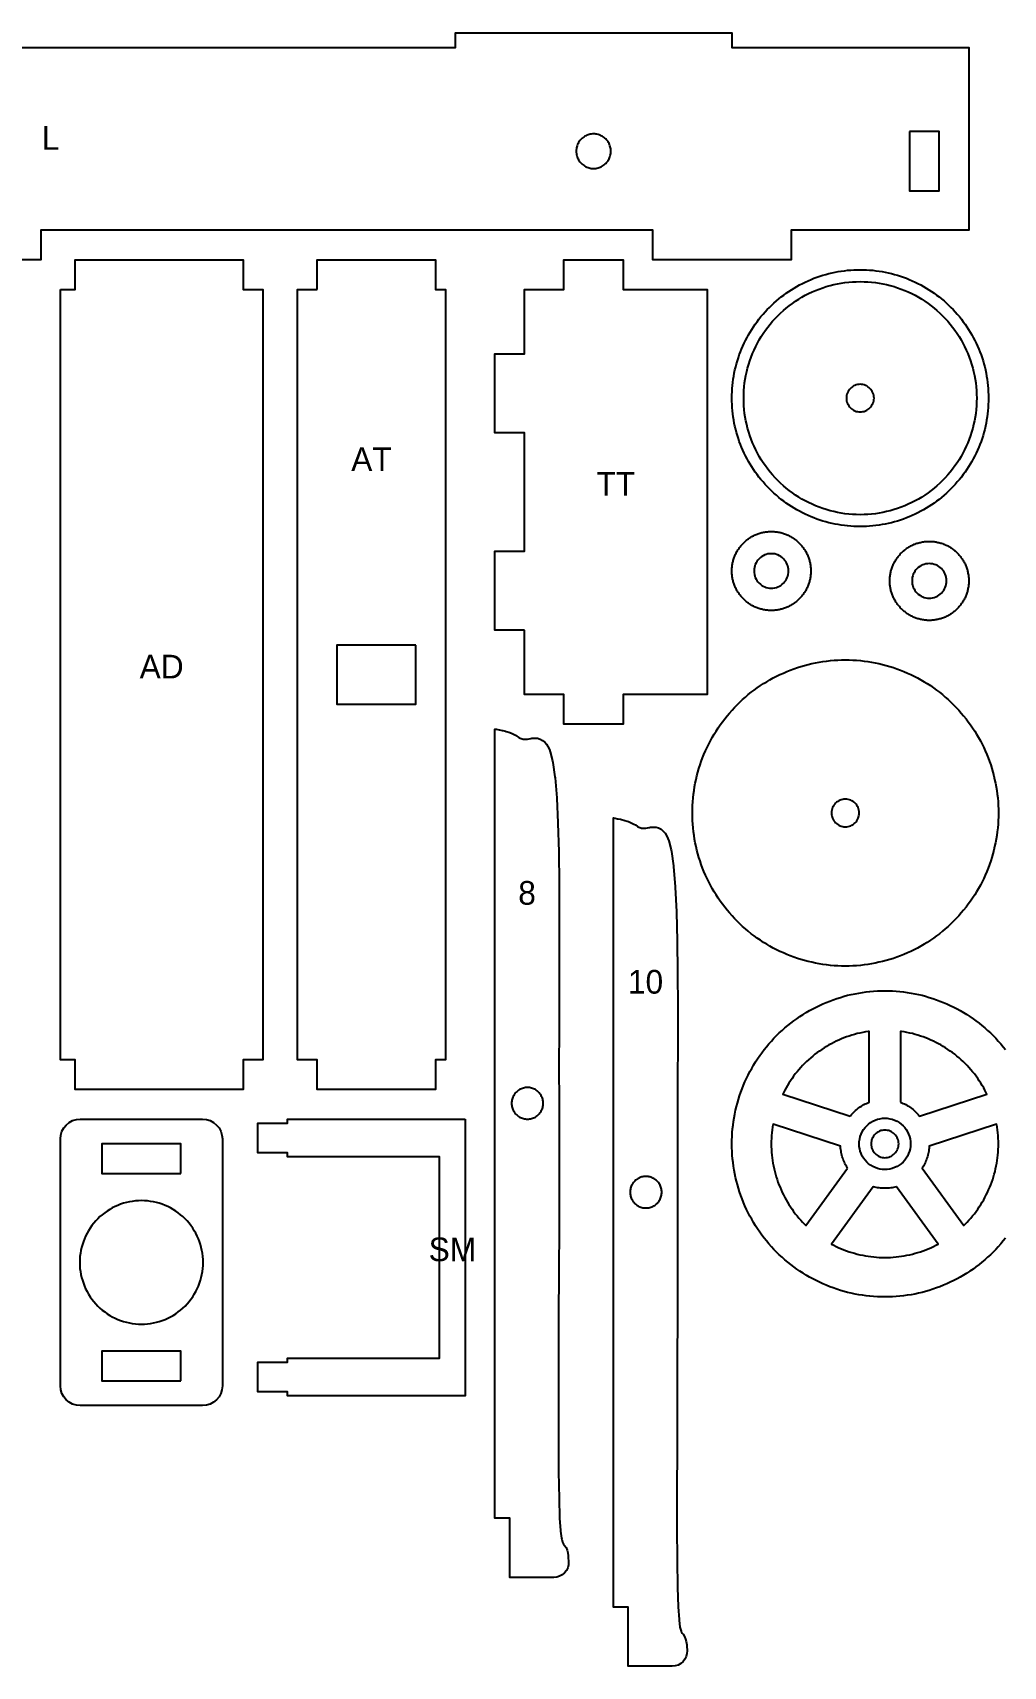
# Model space of a CAD drawing. Header units: metres. Extents: x 5 to 594, y 14 to 194.
# Drawn here: x 423.2 to 521.5, y 28.6 to 194 of the extents above; entities that cross this region are included whole.
import ezdxf
from ezdxf.enums import TextEntityAlignment as Align

# ---------------------------------------------------------------- set-up
doc = ezdxf.new("R2010")
doc.units = ezdxf.units.M
for name, color, linetype in [('CORTAR', 1, 'Continuous'), ('GRABAR', 5, 'Continuous'), ('GRABAR_RELLENO', 4, 'Continuous')]:
    doc.layers.add(name, color=color, linetype=linetype)

msp = doc.modelspace()

# ---------------------------------------------------------------- linework, layer by layer
at = {"layer": 'CORTAR'}
for points in [[(386, 192.5), (466, 192.5), (466, 194), (466, 194), (494, 194), (494, 192.5), (518, 192.5), (518, 174), (500, 174), (500, 171), (486, 171), (486, 174), (466, 174), (424, 174), (424, 171), (410, 171)], [(521.72, 71.96), (521.48, 71.67), (521.24, 71.38), (520.98, 71.09), (520.73, 70.81), (520.46, 70.54), (520.19, 70.27), (519.91, 70.02), (519.62, 69.76), (519.33, 69.52), (519.04, 69.28), (518.73, 69.05), (518.43, 68.83), (518.11, 68.61), (517.79, 68.4), (517.47, 68.21), (517.14, 68.01), (516.81, 67.83), (516.47, 67.66), (516.13, 67.49), (515.78, 67.33), (515.43, 67.18), (515.08, 67.04), (514.72, 66.91), (514.36, 66.78), (514, 66.67), (513.63, 66.56), (513.27, 66.46), (512.9, 66.38), (512.52, 66.3), (512.15, 66.23), (511.77, 66.17), (511.4, 66.12), (511.02, 66.07), (510.64, 66.04), (510.26, 66.02), (509.88, 66), (509.5, 66), (509.12, 66), (508.74, 66.02), (508.36, 66.04), (507.98, 66.07), (507.6, 66.12), (507.23, 66.17), (506.85, 66.23), (506.48, 66.3), (506.1, 66.38), (505.73, 66.46), (505.37, 66.56), (505, 66.67), (504.64, 66.78), (504.28, 66.91), (503.92, 67.04), (503.57, 67.18), (503.22, 67.33), (502.87, 67.49), (502.53, 67.66), (502.19, 67.83), (501.86, 68.01), (501.53, 68.21), (501.21, 68.4), (500.89, 68.61), (500.57, 68.83), (500.27, 69.05), (499.96, 69.28), (499.67, 69.52), (499.38, 69.76), (499.09, 70.02), (498.81, 70.27), (498.54, 70.54), (498.27, 70.81), (498.02, 71.09), (497.76, 71.38), (497.52, 71.67), (497.28, 71.96), (497.05, 72.27), (496.83, 72.57), (496.61, 72.89), (496.4, 73.21), (496.21, 73.53), (496.01, 73.86), (495.83, 74.19), (495.66, 74.53), (495.49, 74.87), (495.33, 75.22), (495.18, 75.57), (495.04, 75.92), (494.91, 76.28), (494.78, 76.64), (494.67, 77), (494.56, 77.37), (494.46, 77.73), (494.38, 78.1), (494.3, 78.48), (494.23, 78.85), (494.17, 79.23), (494.12, 79.6), (494.07, 79.98), (494.04, 80.36), (494.02, 80.74), (494, 81.12), (494, 81.5), (494, 81.88), (494.02, 82.26), (494.04, 82.64), (494.07, 83.02), (494.12, 83.4), (494.17, 83.77), (494.23, 84.15), (494.3, 84.52), (494.38, 84.9), (494.46, 85.27), (494.56, 85.63), (494.67, 86), (494.78, 86.36), (494.91, 86.72), (495.04, 87.08), (495.18, 87.43), (495.33, 87.78), (495.49, 88.13), (495.66, 88.47), (495.83, 88.81), (496.01, 89.14), (496.21, 89.47), (496.4, 89.79), (496.61, 90.11), (496.83, 90.43), (497.05, 90.73), (497.28, 91.04), (497.52, 91.33), (497.76, 91.62), (498.02, 91.91), (498.27, 92.19), (498.54, 92.46), (498.81, 92.73), (499.09, 92.98), (499.38, 93.24), (499.67, 93.48), (499.96, 93.72), (500.27, 93.95), (500.57, 94.17), (500.89, 94.39), (501.21, 94.6), (501.53, 94.79), (501.86, 94.99), (502.19, 95.17), (502.53, 95.34), (502.87, 95.51), (503.22, 95.67), (503.57, 95.82), (503.92, 95.96), (504.28, 96.09), (504.64, 96.22), (505, 96.33), (505.37, 96.44), (505.73, 96.54), (506.1, 96.62), (506.48, 96.7), (506.85, 96.77), (507.23, 96.83), (507.6, 96.88), (507.98, 96.93), (508.36, 96.96), (508.74, 96.98), (509.12, 97), (509.5, 97), (509.88, 97), (510.26, 96.98), (510.64, 96.96), (511.02, 96.93), (511.4, 96.88), (511.77, 96.83), (512.15, 96.77), (512.52, 96.7), (512.9, 96.62), (513.27, 96.54), (513.63, 96.44), (514, 96.33), (514.36, 96.22), (514.72, 96.09), (515.08, 95.96), (515.43, 95.82), (515.78, 95.67), (516.13, 95.51), (516.47, 95.34), (516.81, 95.17), (517.14, 94.99), (517.47, 94.79), (517.79, 94.6), (518.11, 94.39), (518.43, 94.17), (518.73, 93.95), (519.04, 93.72), (519.33, 93.48), (519.62, 93.24), (519.91, 92.98), (520.19, 92.73), (520.46, 92.46), (520.73, 92.19), (520.98, 91.91), (521.24, 91.62), (521.48, 91.33), (521.72, 91.04)]]:
    msp.add_lwpolyline(points, dxfattribs=at)
for points in [[(481.75, 182.11), (481.74, 182.23), (481.72, 182.34), (481.69, 182.45), (481.66, 182.56), (481.62, 182.67), (481.57, 182.77), (481.52, 182.88), (481.46, 182.97), (481.39, 183.07), (481.32, 183.15), (481.24, 183.24), (481.15, 183.32), (481.07, 183.39), (480.97, 183.46), (480.88, 183.52), (480.77, 183.57), (480.67, 183.62), (480.56, 183.66), (480.45, 183.69), (480.34, 183.72), (480.23, 183.74), (480.11, 183.75), (480, 183.75), (479.89, 183.75), (479.77, 183.74), (479.66, 183.72), (479.55, 183.69), (479.44, 183.66), (479.33, 183.62), (479.23, 183.57), (479.12, 183.52), (479.03, 183.46), (478.93, 183.39), (478.85, 183.32), (478.76, 183.24), (478.68, 183.15), (478.61, 183.07), (478.54, 182.97), (478.48, 182.88), (478.43, 182.77), (478.38, 182.67), (478.34, 182.56), (478.31, 182.45), (478.28, 182.34), (478.26, 182.23), (478.25, 182.11), (478.25, 182), (478.25, 181.89), (478.26, 181.77), (478.28, 181.66), (478.31, 181.55), (478.34, 181.44), (478.38, 181.33), (478.43, 181.23), (478.48, 181.12), (478.54, 181.03), (478.61, 180.93), (478.68, 180.85), (478.76, 180.76), (478.85, 180.68), (478.93, 180.61), (479.03, 180.54), (479.12, 180.48), (479.23, 180.43), (479.33, 180.38), (479.44, 180.34), (479.55, 180.31), (479.66, 180.28), (479.77, 180.26), (479.89, 180.25), (480, 180.25), (480.11, 180.25), (480.23, 180.26), (480.34, 180.28), (480.45, 180.31), (480.56, 180.34), (480.67, 180.38), (480.77, 180.43), (480.88, 180.48), (480.97, 180.54), (481.07, 180.61), (481.15, 180.68), (481.24, 180.76), (481.32, 180.85), (481.39, 180.93), (481.46, 181.03), (481.52, 181.12), (481.57, 181.23), (481.62, 181.33), (481.66, 181.44), (481.69, 181.55), (481.72, 181.66), (481.74, 181.77), (481.75, 181.89), (481.75, 182), (481.75, 182.11)], [(512, 184), (512, 178), (515, 178), (515, 184), (512, 184)], [(426, 168), (427.5, 168), (427.5, 171), (444.5, 171), (444.5, 168), (446.5, 168), (446.5, 90), (444.5, 90), (444.5, 87), (427.5, 87), (427.5, 90), (426, 90), (426, 168)], [(452, 168), (452, 171), (464, 171), (464, 168), (465, 168), (465, 90), (464, 90), (464, 87), (452, 87), (452, 90), (450, 90), (450, 168), (452, 168)], [(473, 133.5), (470, 133.5), (470, 141.5), (473, 141.5), (473, 153.5), (470, 153.5), (470, 161.5), (473, 161.5), (473, 168), (477, 168), (477, 171), (483, 171), (483, 168), (491.5, 168), (491.5, 127), (483, 127), (483, 124), (477, 124), (477, 127), (473, 127), (473, 133.5)], [(520, 156.68), (519.98, 156.36), (519.96, 156.04), (519.94, 155.73), (519.9, 155.41), (519.86, 155.09), (519.81, 154.78), (519.75, 154.46), (519.68, 154.15), (519.61, 153.84), (519.53, 153.53), (519.44, 153.23), (519.34, 152.92), (519.24, 152.62), (519.13, 152.32), (519.01, 152.03), (518.88, 151.73), (518.75, 151.44), (518.61, 151.16), (518.46, 150.87), (518.31, 150.59), (518.15, 150.32), (517.98, 150.05), (517.81, 149.78), (517.63, 149.51), (517.44, 149.26), (517.25, 149), (517.05, 148.75), (516.84, 148.51), (516.63, 148.27), (516.42, 148.04), (516.19, 147.81), (515.96, 147.58), (515.73, 147.37), (515.49, 147.16), (515.25, 146.95), (515, 146.75), (514.74, 146.56), (514.49, 146.37), (514.22, 146.19), (513.95, 146.02), (513.68, 145.85), (513.41, 145.69), (513.13, 145.54), (512.84, 145.39), (512.56, 145.25), (512.27, 145.12), (511.97, 144.99), (511.68, 144.87), (511.38, 144.76), (511.08, 144.66), (510.77, 144.56), (510.47, 144.47), (510.16, 144.39), (509.85, 144.32), (509.54, 144.25), (509.22, 144.19), (508.91, 144.14), (508.59, 144.1), (508.27, 144.06), (507.96, 144.04), (507.64, 144.02), (507.32, 144), (507, 144), (506.68, 144), (506.36, 144.02), (506.04, 144.04), (505.73, 144.06), (505.41, 144.1), (505.09, 144.14), (504.78, 144.19), (504.46, 144.25), (504.15, 144.32), (503.84, 144.39), (503.53, 144.47), (503.23, 144.56), (502.92, 144.66), (502.62, 144.76), (502.32, 144.87), (502.03, 144.99), (501.73, 145.12), (501.44, 145.25), (501.16, 145.39), (500.87, 145.54), (500.59, 145.69), (500.32, 145.85), (500.05, 146.02), (499.78, 146.19), (499.51, 146.37), (499.26, 146.56), (499, 146.75), (498.75, 146.95), (498.51, 147.16), (498.27, 147.37), (498.04, 147.58), (497.81, 147.81), (497.58, 148.04), (497.37, 148.27), (497.16, 148.51), (496.95, 148.75), (496.75, 149), (496.56, 149.26), (496.37, 149.51), (496.19, 149.78), (496.02, 150.05), (495.85, 150.32), (495.69, 150.59), (495.54, 150.87), (495.39, 151.16), (495.25, 151.44), (495.12, 151.73), (494.99, 152.03), (494.87, 152.32), (494.76, 152.62), (494.66, 152.92), (494.56, 153.23), (494.47, 153.53), (494.39, 153.84), (494.32, 154.15), (494.25, 154.46), (494.19, 154.78), (494.14, 155.09), (494.1, 155.41), (494.06, 155.73), (494.04, 156.04), (494.02, 156.36), (494, 156.68), (494, 157), (494, 157.32), (494.02, 157.64), (494.04, 157.96), (494.06, 158.27), (494.1, 158.59), (494.14, 158.91), (494.19, 159.22), (494.25, 159.54), (494.32, 159.85), (494.39, 160.16), (494.47, 160.47), (494.56, 160.77), (494.66, 161.08), (494.76, 161.38), (494.87, 161.68), (494.99, 161.97), (495.12, 162.27), (495.25, 162.56), (495.39, 162.84), (495.54, 163.13), (495.69, 163.41), (495.85, 163.68), (496.02, 163.95), (496.19, 164.22), (496.37, 164.49), (496.56, 164.74), (496.75, 165), (496.95, 165.25), (497.16, 165.49), (497.37, 165.73), (497.58, 165.96), (497.81, 166.19), (498.04, 166.42), (498.27, 166.63), (498.51, 166.84), (498.75, 167.05), (499, 167.25), (499.26, 167.44), (499.51, 167.63), (499.78, 167.81), (500.05, 167.98), (500.32, 168.15), (500.59, 168.31), (500.87, 168.46), (501.16, 168.61), (501.44, 168.75), (501.73, 168.88), (502.03, 169.01), (502.32, 169.13), (502.62, 169.24), (502.92, 169.34), (503.23, 169.44), (503.53, 169.53), (503.84, 169.61), (504.15, 169.68), (504.46, 169.75), (504.78, 169.81), (505.09, 169.86), (505.41, 169.9), (505.73, 169.94), (506.04, 169.96), (506.36, 169.98), (506.68, 170), (507, 170), (507.32, 170), (507.64, 169.98), (507.96, 169.96), (508.27, 169.94), (508.59, 169.9), (508.91, 169.86), (509.22, 169.81), (509.54, 169.75), (509.85, 169.68), (510.16, 169.61), (510.47, 169.53), (510.77, 169.44), (511.08, 169.34), (511.38, 169.24), (511.68, 169.13), (511.97, 169.01), (512.27, 168.88), (512.56, 168.75), (512.84, 168.61), (513.13, 168.46), (513.41, 168.31), (513.68, 168.15), (513.95, 167.98), (514.22, 167.81), (514.49, 167.63), (514.74, 167.44), (515, 167.25), (515.25, 167.05), (515.49, 166.84), (515.73, 166.63), (515.96, 166.42), (516.19, 166.19), (516.42, 165.96), (516.63, 165.73), (516.84, 165.49), (517.05, 165.25), (517.25, 165), (517.44, 164.74), (517.63, 164.49), (517.81, 164.22), (517.98, 163.95), (518.15, 163.68), (518.31, 163.41), (518.46, 163.13), (518.61, 162.84), (518.75, 162.56), (518.88, 162.27), (519.01, 161.97), (519.13, 161.68), (519.24, 161.38), (519.34, 161.08), (519.44, 160.77), (519.53, 160.47), (519.61, 160.16), (519.68, 159.85), (519.75, 159.54), (519.81, 159.22), (519.86, 158.91), (519.9, 158.59), (519.94, 158.27), (519.96, 157.96), (519.98, 157.64), (520, 157.32), (520, 157), (520, 156.68)], [(508.39, 157.14), (508.37, 157.27), (508.34, 157.41), (508.29, 157.54), (508.23, 157.66), (508.16, 157.78), (508.08, 157.89), (507.99, 157.99), (507.89, 158.08), (507.78, 158.16), (507.66, 158.23), (507.54, 158.29), (507.41, 158.34), (507.27, 158.37), (507.14, 158.39), (507, 158.4), (506.86, 158.39), (506.73, 158.37), (506.59, 158.34), (506.46, 158.29), (506.34, 158.23), (506.22, 158.16), (506.11, 158.08), (506.01, 157.99), (505.92, 157.89), (505.84, 157.78), (505.77, 157.66), (505.71, 157.54), (505.66, 157.41), (505.63, 157.27), (505.61, 157.14), (505.6, 157), (505.61, 156.86), (505.63, 156.73), (505.66, 156.59), (505.71, 156.46), (505.77, 156.34), (505.84, 156.22), (505.92, 156.11), (506.01, 156.01), (506.11, 155.92), (506.22, 155.84), (506.34, 155.77), (506.46, 155.71), (506.59, 155.66), (506.73, 155.63), (506.86, 155.61), (507, 155.6), (507.14, 155.61), (507.27, 155.63), (507.41, 155.66), (507.54, 155.71), (507.66, 155.77), (507.78, 155.84), (507.89, 155.92), (507.99, 156.01), (508.08, 156.11), (508.16, 156.22), (508.23, 156.34), (508.29, 156.46), (508.34, 156.59), (508.37, 156.73), (508.39, 156.86), (508.4, 157), (508.39, 157.14)], [(502, 139.4), (502, 139.3), (501.99, 139.21), (501.98, 139.11), (501.97, 139.01), (501.96, 138.91), (501.94, 138.82), (501.92, 138.72), (501.9, 138.62), (501.88, 138.53), (501.86, 138.43), (501.83, 138.34), (501.8, 138.25), (501.77, 138.15), (501.73, 138.06), (501.7, 137.97), (501.66, 137.88), (501.62, 137.79), (501.57, 137.7), (501.53, 137.61), (501.48, 137.53), (501.43, 137.44), (501.38, 137.36), (501.33, 137.28), (501.27, 137.2), (501.21, 137.12), (501.15, 137.04), (501.09, 136.96), (501.03, 136.89), (500.96, 136.81), (500.9, 136.74), (500.83, 136.67), (500.76, 136.6), (500.69, 136.54), (500.61, 136.47), (500.54, 136.41), (500.46, 136.35), (500.38, 136.29), (500.3, 136.23), (500.22, 136.17), (500.14, 136.12), (500.06, 136.07), (499.97, 136.02), (499.89, 135.97), (499.8, 135.93), (499.71, 135.88), (499.62, 135.84), (499.53, 135.8), (499.44, 135.77), (499.35, 135.73), (499.25, 135.7), (499.16, 135.67), (499.07, 135.64), (498.97, 135.62), (498.88, 135.6), (498.78, 135.58), (498.68, 135.56), (498.59, 135.54), (498.49, 135.53), (498.39, 135.52), (498.29, 135.51), (498.2, 135.5), (498.1, 135.5), (498, 135.5), (497.9, 135.5), (497.8, 135.5), (497.71, 135.51), (497.61, 135.52), (497.51, 135.53), (497.41, 135.54), (497.32, 135.56), (497.22, 135.58), (497.12, 135.6), (497.03, 135.62), (496.93, 135.64), (496.84, 135.67), (496.75, 135.7), (496.65, 135.73), (496.56, 135.77), (496.47, 135.8), (496.38, 135.84), (496.29, 135.88), (496.2, 135.93), (496.11, 135.97), (496.03, 136.02), (495.94, 136.07), (495.86, 136.12), (495.78, 136.17), (495.7, 136.23), (495.62, 136.29), (495.54, 136.35), (495.46, 136.41), (495.39, 136.47), (495.31, 136.54), (495.24, 136.6), (495.17, 136.67), (495.1, 136.74), (495.04, 136.81), (494.97, 136.89), (494.91, 136.96), (494.85, 137.04), (494.79, 137.12), (494.73, 137.2), (494.67, 137.28), (494.62, 137.36), (494.57, 137.44), (494.52, 137.53), (494.47, 137.61), (494.43, 137.7), (494.38, 137.79), (494.34, 137.88), (494.3, 137.97), (494.27, 138.06), (494.23, 138.15), (494.2, 138.25), (494.17, 138.34), (494.14, 138.43), (494.12, 138.53), (494.1, 138.62), (494.08, 138.72), (494.06, 138.82), (494.04, 138.91), (494.03, 139.01), (494.02, 139.11), (494.01, 139.21), (494, 139.3), (494, 139.4), (494, 139.5), (494, 139.6), (494, 139.7), (494.01, 139.79), (494.02, 139.89), (494.03, 139.99), (494.04, 140.09), (494.06, 140.18), (494.08, 140.28), (494.1, 140.38), (494.12, 140.47), (494.14, 140.57), (494.17, 140.66), (494.2, 140.75), (494.23, 140.85), (494.27, 140.94), (494.3, 141.03), (494.34, 141.12), (494.38, 141.21), (494.43, 141.3), (494.47, 141.39), (494.52, 141.47), (494.57, 141.56), (494.62, 141.64), (494.67, 141.72), (494.73, 141.8), (494.79, 141.88), (494.85, 141.96), (494.91, 142.04), (494.97, 142.11), (495.04, 142.19), (495.1, 142.26), (495.17, 142.33), (495.24, 142.4), (495.31, 142.46), (495.39, 142.53), (495.46, 142.59), (495.54, 142.65), (495.62, 142.71), (495.7, 142.77), (495.78, 142.83), (495.86, 142.88), (495.94, 142.93), (496.03, 142.98), (496.11, 143.03), (496.2, 143.07), (496.29, 143.12), (496.38, 143.16), (496.47, 143.2), (496.56, 143.23), (496.65, 143.27), (496.75, 143.3), (496.84, 143.33), (496.93, 143.36), (497.03, 143.38), (497.12, 143.4), (497.22, 143.42), (497.32, 143.44), (497.41, 143.46), (497.51, 143.47), (497.61, 143.48), (497.71, 143.49), (497.8, 143.5), (497.9, 143.5), (498, 143.5), (498.1, 143.5), (498.2, 143.5), (498.29, 143.49), (498.39, 143.48), (498.49, 143.47), (498.59, 143.46), (498.68, 143.44), (498.78, 143.42), (498.88, 143.4), (498.97, 143.38), (499.07, 143.36), (499.16, 143.33), (499.25, 143.3), (499.35, 143.27), (499.44, 143.23), (499.53, 143.2), (499.62, 143.16), (499.71, 143.12), (499.8, 143.07), (499.89, 143.03), (499.97, 142.98), (500.06, 142.93), (500.14, 142.88), (500.22, 142.83), (500.3, 142.77), (500.38, 142.71), (500.46, 142.65), (500.54, 142.59), (500.61, 142.53), (500.69, 142.46), (500.76, 142.4), (500.83, 142.33), (500.9, 142.26), (500.96, 142.19), (501.03, 142.11), (501.09, 142.04), (501.15, 141.96), (501.21, 141.88), (501.27, 141.8), (501.33, 141.72), (501.38, 141.64), (501.43, 141.56), (501.48, 141.47), (501.53, 141.39), (501.57, 141.3), (501.62, 141.21), (501.66, 141.12), (501.7, 141.03), (501.73, 140.94), (501.77, 140.85), (501.8, 140.75), (501.83, 140.66), (501.86, 140.57), (501.88, 140.47), (501.9, 140.38), (501.92, 140.28), (501.94, 140.18), (501.96, 140.09), (501.97, 139.99), (501.98, 139.89), (501.99, 139.79), (502, 139.7), (502, 139.6), (502, 139.5), (502, 139.4)], [(518, 138.4), (518, 138.3), (517.99, 138.21), (517.98, 138.11), (517.97, 138.01), (517.96, 137.91), (517.94, 137.82), (517.92, 137.72), (517.9, 137.62), (517.88, 137.53), (517.86, 137.43), (517.83, 137.34), (517.8, 137.25), (517.77, 137.15), (517.73, 137.06), (517.7, 136.97), (517.66, 136.88), (517.62, 136.79), (517.57, 136.7), (517.53, 136.61), (517.48, 136.53), (517.43, 136.44), (517.38, 136.36), (517.33, 136.28), (517.27, 136.2), (517.21, 136.12), (517.15, 136.04), (517.09, 135.96), (517.03, 135.89), (516.96, 135.81), (516.9, 135.74), (516.83, 135.67), (516.76, 135.6), (516.69, 135.54), (516.61, 135.47), (516.54, 135.41), (516.46, 135.35), (516.38, 135.29), (516.3, 135.23), (516.22, 135.17), (516.14, 135.12), (516.06, 135.07), (515.97, 135.02), (515.89, 134.97), (515.8, 134.93), (515.71, 134.88), (515.62, 134.84), (515.53, 134.8), (515.44, 134.77), (515.35, 134.73), (515.25, 134.7), (515.16, 134.67), (515.07, 134.64), (514.97, 134.62), (514.88, 134.6), (514.78, 134.58), (514.68, 134.56), (514.59, 134.54), (514.49, 134.53), (514.39, 134.52), (514.29, 134.51), (514.2, 134.5), (514.1, 134.5), (514, 134.5), (513.9, 134.5), (513.8, 134.5), (513.71, 134.51), (513.61, 134.52), (513.51, 134.53), (513.41, 134.54), (513.32, 134.56), (513.22, 134.58), (513.12, 134.6), (513.03, 134.62), (512.93, 134.64), (512.84, 134.67), (512.75, 134.7), (512.65, 134.73), (512.56, 134.77), (512.47, 134.8), (512.38, 134.84), (512.29, 134.88), (512.2, 134.93), (512.11, 134.97), (512.03, 135.02), (511.94, 135.07), (511.86, 135.12), (511.78, 135.17), (511.7, 135.23), (511.62, 135.29), (511.54, 135.35), (511.46, 135.41), (511.39, 135.47), (511.31, 135.54), (511.24, 135.6), (511.17, 135.67), (511.1, 135.74), (511.04, 135.81), (510.97, 135.89), (510.91, 135.96), (510.85, 136.04), (510.79, 136.12), (510.73, 136.2), (510.67, 136.28), (510.62, 136.36), (510.57, 136.44), (510.52, 136.53), (510.47, 136.61), (510.43, 136.7), (510.38, 136.79), (510.34, 136.88), (510.3, 136.97), (510.27, 137.06), (510.23, 137.15), (510.2, 137.25), (510.17, 137.34), (510.14, 137.43), (510.12, 137.53), (510.1, 137.62), (510.08, 137.72), (510.06, 137.82), (510.04, 137.91), (510.03, 138.01), (510.02, 138.11), (510.01, 138.21), (510, 138.3), (510, 138.4), (510, 138.5), (510, 138.6), (510, 138.7), (510.01, 138.79), (510.02, 138.89), (510.03, 138.99), (510.04, 139.09), (510.06, 139.18), (510.08, 139.28), (510.1, 139.38), (510.12, 139.47), (510.14, 139.57), (510.17, 139.66), (510.2, 139.75), (510.23, 139.85), (510.27, 139.94), (510.3, 140.03), (510.34, 140.12), (510.38, 140.21), (510.43, 140.3), (510.47, 140.39), (510.52, 140.47), (510.57, 140.56), (510.62, 140.64), (510.67, 140.72), (510.73, 140.8), (510.79, 140.88), (510.85, 140.96), (510.91, 141.04), (510.97, 141.11), (511.04, 141.19), (511.1, 141.26), (511.17, 141.33), (511.24, 141.4), (511.31, 141.46), (511.39, 141.53), (511.46, 141.59), (511.54, 141.65), (511.62, 141.71), (511.7, 141.77), (511.78, 141.83), (511.86, 141.88), (511.94, 141.93), (512.03, 141.98), (512.11, 142.03), (512.2, 142.07), (512.29, 142.12), (512.38, 142.16), (512.47, 142.2), (512.56, 142.23), (512.65, 142.27), (512.75, 142.3), (512.84, 142.33), (512.93, 142.36), (513.03, 142.38), (513.12, 142.4), (513.22, 142.42), (513.32, 142.44), (513.41, 142.46), (513.51, 142.47), (513.61, 142.48), (513.71, 142.49), (513.8, 142.5), (513.9, 142.5), (514, 142.5), (514.1, 142.5), (514.2, 142.5), (514.29, 142.49), (514.39, 142.48), (514.49, 142.47), (514.59, 142.46), (514.68, 142.44), (514.78, 142.42), (514.88, 142.4), (514.97, 142.38), (515.07, 142.36), (515.16, 142.33), (515.25, 142.3), (515.35, 142.27), (515.44, 142.23), (515.53, 142.2), (515.62, 142.16), (515.71, 142.12), (515.8, 142.07), (515.89, 142.03), (515.97, 141.98), (516.06, 141.93), (516.14, 141.88), (516.22, 141.83), (516.3, 141.77), (516.38, 141.71), (516.46, 141.65), (516.54, 141.59), (516.61, 141.53), (516.69, 141.46), (516.76, 141.4), (516.83, 141.33), (516.9, 141.26), (516.96, 141.19), (517.03, 141.11), (517.09, 141.04), (517.15, 140.96), (517.21, 140.88), (517.27, 140.8), (517.33, 140.72), (517.38, 140.64), (517.43, 140.56), (517.48, 140.47), (517.53, 140.39), (517.57, 140.3), (517.62, 140.21), (517.66, 140.12), (517.7, 140.03), (517.73, 139.94), (517.77, 139.85), (517.8, 139.75), (517.83, 139.66), (517.86, 139.57), (517.88, 139.47), (517.9, 139.38), (517.92, 139.28), (517.94, 139.18), (517.96, 139.09), (517.97, 138.99), (517.98, 138.89), (517.99, 138.79), (518, 138.7), (518, 138.6), (518, 138.5), (518, 138.4)], [(499.74, 139.67), (499.72, 139.84), (499.67, 140.01), (499.62, 140.17), (499.54, 140.32), (499.46, 140.47), (499.35, 140.61), (499.24, 140.74), (499.11, 140.85), (498.97, 140.96), (498.82, 141.04), (498.67, 141.12), (498.51, 141.17), (498.34, 141.22), (498.17, 141.24), (498, 141.25), (497.83, 141.24), (497.66, 141.22), (497.49, 141.17), (497.33, 141.12), (497.18, 141.04), (497.03, 140.96), (496.89, 140.85), (496.76, 140.74), (496.65, 140.61), (496.54, 140.47), (496.46, 140.32), (496.38, 140.17), (496.33, 140.01), (496.28, 139.84), (496.26, 139.67), (496.25, 139.5), (496.26, 139.33), (496.28, 139.16), (496.33, 138.99), (496.38, 138.83), (496.46, 138.68), (496.54, 138.53), (496.65, 138.39), (496.76, 138.26), (496.89, 138.15), (497.03, 138.04), (497.18, 137.96), (497.33, 137.88), (497.49, 137.83), (497.66, 137.78), (497.83, 137.76), (498, 137.75), (498.17, 137.76), (498.34, 137.78), (498.51, 137.83), (498.67, 137.88), (498.82, 137.96), (498.97, 138.04), (499.11, 138.15), (499.24, 138.26), (499.35, 138.39), (499.46, 138.53), (499.54, 138.68), (499.62, 138.83), (499.67, 138.99), (499.72, 139.16), (499.74, 139.33), (499.75, 139.5), (499.74, 139.67)], [(515.74, 138.67), (515.72, 138.84), (515.67, 139.01), (515.62, 139.17), (515.54, 139.32), (515.46, 139.47), (515.35, 139.61), (515.24, 139.74), (515.11, 139.85), (514.97, 139.96), (514.82, 140.04), (514.67, 140.12), (514.51, 140.17), (514.34, 140.22), (514.17, 140.24), (514, 140.25), (513.83, 140.24), (513.66, 140.22), (513.49, 140.17), (513.33, 140.12), (513.18, 140.04), (513.03, 139.96), (512.89, 139.85), (512.76, 139.74), (512.65, 139.61), (512.54, 139.47), (512.46, 139.32), (512.38, 139.17), (512.33, 139.01), (512.28, 138.84), (512.26, 138.67), (512.25, 138.5), (512.26, 138.33), (512.28, 138.16), (512.33, 137.99), (512.38, 137.83), (512.46, 137.68), (512.54, 137.53), (512.65, 137.39), (512.76, 137.26), (512.89, 137.15), (513.03, 137.04), (513.18, 136.96), (513.33, 136.88), (513.49, 136.83), (513.66, 136.78), (513.83, 136.76), (514, 136.75), (514.17, 136.76), (514.34, 136.78), (514.51, 136.83), (514.67, 136.88), (514.82, 136.96), (514.97, 137.04), (515.11, 137.15), (515.24, 137.26), (515.35, 137.39), (515.46, 137.53), (515.54, 137.68), (515.62, 137.83), (515.67, 137.99), (515.72, 138.16), (515.74, 138.33), (515.75, 138.5), (515.74, 138.67)], [(462, 132), (454, 132), (454, 126), (462, 126), (462, 132)], [(521, 114.62), (520.98, 114.24), (520.96, 113.86), (520.93, 113.48), (520.88, 113.1), (520.83, 112.73), (520.77, 112.35), (520.7, 111.98), (520.62, 111.6), (520.54, 111.23), (520.44, 110.87), (520.33, 110.5), (520.22, 110.14), (520.09, 109.78), (519.96, 109.42), (519.82, 109.07), (519.67, 108.72), (519.51, 108.37), (519.34, 108.03), (519.17, 107.69), (518.99, 107.36), (518.79, 107.03), (518.6, 106.71), (518.39, 106.39), (518.17, 106.07), (517.95, 105.77), (517.72, 105.46), (517.48, 105.17), (517.24, 104.88), (516.98, 104.59), (516.73, 104.31), (516.46, 104.04), (516.19, 103.77), (515.91, 103.52), (515.62, 103.26), (515.33, 103.02), (515.04, 102.78), (514.73, 102.55), (514.43, 102.33), (514.11, 102.11), (513.79, 101.9), (513.47, 101.71), (513.14, 101.51), (512.81, 101.33), (512.47, 101.16), (512.13, 100.99), (511.78, 100.83), (511.43, 100.68), (511.08, 100.54), (510.72, 100.41), (510.36, 100.28), (510, 100.17), (509.63, 100.06), (509.27, 99.96), (508.9, 99.88), (508.52, 99.8), (508.15, 99.73), (507.77, 99.67), (507.4, 99.62), (507.02, 99.57), (506.64, 99.54), (506.26, 99.52), (505.88, 99.5), (505.5, 99.5), (505.12, 99.5), (504.74, 99.52), (504.36, 99.54), (503.98, 99.57), (503.6, 99.62), (503.23, 99.67), (502.85, 99.73), (502.48, 99.8), (502.1, 99.88), (501.73, 99.96), (501.37, 100.06), (501, 100.17), (500.64, 100.28), (500.28, 100.41), (499.92, 100.54), (499.57, 100.68), (499.22, 100.83), (498.87, 100.99), (498.53, 101.16), (498.19, 101.33), (497.86, 101.51), (497.53, 101.71), (497.21, 101.9), (496.89, 102.11), (496.57, 102.33), (496.27, 102.55), (495.96, 102.78), (495.67, 103.02), (495.38, 103.26), (495.09, 103.52), (494.81, 103.77), (494.54, 104.04), (494.27, 104.31), (494.02, 104.59), (493.76, 104.88), (493.52, 105.17), (493.28, 105.46), (493.05, 105.77), (492.83, 106.07), (492.61, 106.39), (492.4, 106.71), (492.21, 107.03), (492.01, 107.36), (491.83, 107.69), (491.66, 108.03), (491.49, 108.37), (491.33, 108.72), (491.18, 109.07), (491.04, 109.42), (490.91, 109.78), (490.78, 110.14), (490.67, 110.5), (490.56, 110.87), (490.46, 111.23), (490.38, 111.6), (490.3, 111.98), (490.23, 112.35), (490.17, 112.73), (490.12, 113.1), (490.07, 113.48), (490.04, 113.86), (490.02, 114.24), (490, 114.62), (490, 115), (490, 115.38), (490.02, 115.76), (490.04, 116.14), (490.07, 116.52), (490.12, 116.9), (490.17, 117.27), (490.23, 117.65), (490.3, 118.02), (490.38, 118.4), (490.46, 118.77), (490.56, 119.13), (490.67, 119.5), (490.78, 119.86), (490.91, 120.22), (491.04, 120.58), (491.18, 120.93), (491.33, 121.28), (491.49, 121.63), (491.66, 121.97), (491.83, 122.31), (492.01, 122.64), (492.21, 122.97), (492.4, 123.29), (492.61, 123.61), (492.83, 123.93), (493.05, 124.23), (493.28, 124.54), (493.52, 124.83), (493.76, 125.12), (494.02, 125.41), (494.27, 125.69), (494.54, 125.96), (494.81, 126.23), (495.09, 126.48), (495.38, 126.74), (495.67, 126.98), (495.96, 127.22), (496.27, 127.45), (496.57, 127.67), (496.89, 127.89), (497.21, 128.1), (497.53, 128.29), (497.86, 128.49), (498.19, 128.67), (498.53, 128.84), (498.87, 129.01), (499.22, 129.17), (499.57, 129.32), (499.92, 129.46), (500.28, 129.59), (500.64, 129.72), (501, 129.83), (501.37, 129.94), (501.73, 130.04), (502.1, 130.12), (502.48, 130.2), (502.85, 130.27), (503.23, 130.33), (503.6, 130.38), (503.98, 130.43), (504.36, 130.46), (504.74, 130.48), (505.12, 130.5), (505.5, 130.5), (505.88, 130.5), (506.26, 130.48), (506.64, 130.46), (507.02, 130.43), (507.4, 130.38), (507.77, 130.33), (508.15, 130.27), (508.52, 130.2), (508.9, 130.12), (509.27, 130.04), (509.63, 129.94), (510, 129.83), (510.36, 129.72), (510.72, 129.59), (511.08, 129.46), (511.43, 129.32), (511.78, 129.17), (512.13, 129.01), (512.47, 128.84), (512.81, 128.67), (513.14, 128.49), (513.47, 128.29), (513.79, 128.1), (514.11, 127.89), (514.43, 127.67), (514.73, 127.45), (515.04, 127.22), (515.33, 126.98), (515.62, 126.74), (515.91, 126.48), (516.19, 126.23), (516.46, 125.96), (516.73, 125.69), (516.98, 125.41), (517.24, 125.12), (517.48, 124.83), (517.72, 124.54), (517.95, 124.23), (518.17, 123.93), (518.39, 123.61), (518.6, 123.29), (518.79, 122.97), (518.99, 122.64), (519.17, 122.31), (519.34, 121.97), (519.51, 121.63), (519.67, 121.28), (519.82, 120.93), (519.96, 120.58), (520.09, 120.22), (520.22, 119.86), (520.33, 119.5), (520.44, 119.13), (520.54, 118.77), (520.62, 118.4), (520.7, 118.02), (520.77, 117.65), (520.83, 117.27), (520.88, 116.9), (520.93, 116.52), (520.96, 116.14), (520.98, 115.76), (521, 115.38), (521, 115), (521, 114.62)], [(470.17, 123.47), (470.43, 123.42), (470.48, 123.42), (470.74, 123.36), (470.81, 123.35), (471.07, 123.28), (471.16, 123.25), (471.41, 123.17), (471.52, 123.14), (471.75, 123.04), (471.88, 122.98), (472.09, 122.87), (472.23, 122.79), (472.44, 122.64), (472.57, 122.58), (472.78, 122.49), (472.85, 122.46), (472.93, 122.46), (473.17, 122.46), (473.3, 122.47), (473.63, 122.54), (473.65, 122.54), (473.76, 122.56), (474.04, 122.58), (474.32, 122.56), (474.59, 122.48), (474.83, 122.35), (475.05, 122.17), (475.24, 121.96), (475.38, 121.72), (475.52, 121.43), (475.61, 121.18), (475.85, 120.27), (475.88, 120.11), (476.09, 118.65), (476.1, 118.56), (476.27, 116.54), (476.27, 116.49), (476.39, 113.99), (476.39, 113.96), (476.47, 111.07), (476.47, 111.05), (476.51, 107.84), (476.51, 107.82), (476.52, 104.36), (476.52, 104.35), (476.52, 100.7), (476.52, 100.7), (476.51, 96.93), (476.5, 93.12), (476.49, 89.32), (476.5, 85.61), (476.51, 81.74), (476.51, 81.74), (476.51, 77.53), (476.51, 77.52), (476.5, 73.08), (476.5, 73.08), (476.48, 68.53), (476.46, 63.98), (476.45, 59.57), (476.44, 55.4), (476.44, 51.61), (476.46, 48.31), (476.5, 45.61), (476.5, 45.6), (476.56, 43.64), (476.56, 43.62), (476.65, 42.34), (476.66, 42.29), (476.75, 41.57), (476.77, 41.47), (476.86, 41.16), (476.88, 41.1), (476.91, 41.05), (476.96, 40.97), (477.06, 40.85), (477.21, 40.62), (477.32, 40.37), (477.38, 40.11), (477.43, 39.78), (477.44, 39.67), (477.47, 39.19), (477.45, 38.89), (477.38, 38.59), (477.25, 38.32), (477.06, 38.08), (476.83, 37.88), (476.56, 37.73), (476.27, 37.64), (475.97, 37.61), (471.5, 37.61), (471.5, 43.61), (470, 43.61), (470, 123.5), (470.15, 123.47), (470.17, 123.47)], [(506.89, 115.14), (506.87, 115.27), (506.84, 115.41), (506.79, 115.54), (506.73, 115.66), (506.66, 115.78), (506.58, 115.89), (506.49, 115.99), (506.39, 116.08), (506.28, 116.16), (506.16, 116.23), (506.04, 116.29), (505.91, 116.34), (505.77, 116.37), (505.64, 116.39), (505.5, 116.4), (505.36, 116.39), (505.23, 116.37), (505.09, 116.34), (504.96, 116.29), (504.84, 116.23), (504.72, 116.16), (504.61, 116.08), (504.51, 115.99), (504.42, 115.89), (504.34, 115.78), (504.27, 115.66), (504.21, 115.54), (504.16, 115.41), (504.13, 115.27), (504.11, 115.14), (504.1, 115), (504.11, 114.86), (504.13, 114.73), (504.16, 114.59), (504.21, 114.46), (504.27, 114.34), (504.34, 114.22), (504.42, 114.11), (504.51, 114.01), (504.61, 113.92), (504.72, 113.84), (504.84, 113.77), (504.96, 113.71), (505.09, 113.66), (505.23, 113.63), (505.36, 113.61), (505.5, 113.6), (505.64, 113.61), (505.77, 113.63), (505.91, 113.66), (506.04, 113.71), (506.16, 113.77), (506.28, 113.84), (506.39, 113.92), (506.49, 114.01), (506.58, 114.11), (506.66, 114.22), (506.73, 114.34), (506.79, 114.46), (506.84, 114.59), (506.87, 114.73), (506.89, 114.86), (506.9, 115), (506.89, 115.14)], [(482.43, 114.42), (482.48, 114.42), (482.74, 114.36), (482.81, 114.35), (483.07, 114.28), (483.16, 114.25), (483.41, 114.17), (483.52, 114.14), (483.75, 114.04), (483.88, 113.98), (484.09, 113.87), (484.23, 113.79), (484.44, 113.64), (484.57, 113.58), (484.78, 113.49), (484.85, 113.46), (484.93, 113.46), (485.17, 113.46), (485.3, 113.47), (485.63, 113.54), (485.65, 113.54), (485.76, 113.56), (486.04, 113.58), (486.32, 113.56), (486.59, 113.48), (486.83, 113.35), (487.05, 113.17), (487.24, 112.96), (487.38, 112.72), (487.52, 112.43), (487.61, 112.18), (487.85, 111.27), (487.88, 111.11), (488.09, 109.65), (488.1, 109.56), (488.27, 107.54), (488.27, 107.49), (488.39, 104.99), (488.39, 104.96), (488.47, 102.07), (488.47, 102.05), (488.51, 98.84), (488.51, 98.82), (488.52, 95.36), (488.52, 95.35), (488.52, 91.7), (488.52, 91.7), (488.51, 87.93), (488.5, 84.12), (488.49, 80.32), (488.5, 76.61), (488.51, 72.74), (488.51, 72.74), (488.51, 68.53), (488.51, 68.52), (488.5, 64.08), (488.5, 64.08), (488.48, 59.53), (488.46, 54.98), (488.45, 50.57), (488.44, 46.4), (488.44, 42.61), (488.46, 39.31), (488.5, 36.61), (488.5, 36.6), (488.56, 34.64), (488.56, 34.62), (488.65, 33.34), (488.66, 33.29), (488.75, 32.57), (488.77, 32.47), (488.86, 32.16), (488.88, 32.1), (488.91, 32.05), (488.96, 31.97), (489.06, 31.85), (489.21, 31.62), (489.32, 31.37), (489.38, 31.11), (489.43, 30.78), (489.44, 30.67), (489.47, 30.19), (489.45, 29.89), (489.38, 29.59), (489.25, 29.32), (489.06, 29.08), (488.83, 28.88), (488.56, 28.73), (488.27, 28.64), (487.97, 28.61), (483.5, 28.61), (483.5, 34.61), (482, 34.61), (482, 114.5), (482.15, 114.47), (482.17, 114.47), (482.43, 114.42)], [(505.99, 84.32), (506.02, 84.35), (506.12, 84.47), (506.22, 84.58), (506.32, 84.68), (506.42, 84.78), (506.53, 84.88), (506.65, 84.98), (506.76, 85.07), (506.88, 85.16), (507, 85.24), (507.12, 85.32), (507.25, 85.4), (507.38, 85.47), (507.51, 85.54), (507.64, 85.6), (507.78, 85.66), (507.9, 85.71), (507.9, 92.89), (507.81, 92.88), (507.53, 92.83), (507.26, 92.78), (506.98, 92.72), (506.71, 92.66), (506.43, 92.58), (506.16, 92.5), (505.89, 92.42), (505.63, 92.33), (505.36, 92.23), (505.1, 92.12), (504.84, 92.01), (504.58, 91.9), (504.33, 91.77), (504.08, 91.64), (503.83, 91.51), (503.59, 91.36), (503.35, 91.22), (503.11, 91.06), (502.88, 90.9), (502.65, 90.74), (502.42, 90.57), (502.2, 90.39), (501.99, 90.21), (501.78, 90.02), (501.57, 89.83), (501.37, 89.63), (501.17, 89.43), (500.98, 89.22), (500.79, 89.01), (500.61, 88.8), (500.43, 88.58), (500.26, 88.35), (500.1, 88.12), (499.94, 87.89), (499.78, 87.65), (499.64, 87.41), (499.49, 87.17), (499.36, 86.92), (499.23, 86.67), (499.16, 86.54), (505.99, 84.32)], [(511.1, 85.71), (511.22, 85.66), (511.36, 85.6), (511.49, 85.54), (511.62, 85.47), (511.75, 85.4), (511.88, 85.32), (512, 85.24), (512.12, 85.16), (512.24, 85.07), (512.35, 84.98), (512.47, 84.88), (512.58, 84.78), (512.68, 84.68), (512.78, 84.58), (512.88, 84.47), (512.98, 84.35), (513.01, 84.32), (519.84, 86.54), (519.77, 86.67), (519.64, 86.92), (519.51, 87.17), (519.36, 87.41), (519.22, 87.65), (519.06, 87.89), (518.9, 88.12), (518.74, 88.35), (518.57, 88.58), (518.39, 88.8), (518.21, 89.01), (518.02, 89.22), (517.83, 89.43), (517.63, 89.63), (517.43, 89.83), (517.22, 90.02), (517.01, 90.21), (516.8, 90.39), (516.58, 90.57), (516.35, 90.74), (516.12, 90.9), (515.89, 91.06), (515.65, 91.22), (515.41, 91.36), (515.17, 91.51), (514.92, 91.64), (514.67, 91.77), (514.42, 91.9), (514.16, 92.01), (513.9, 92.12), (513.64, 92.23), (513.37, 92.33), (513.11, 92.42), (512.84, 92.5), (512.57, 92.58), (512.29, 92.66), (512.02, 92.72), (511.74, 92.78), (511.47, 92.83), (511.19, 92.88), (511.1, 92.89), (511.1, 85.71)], [(473.4, 84.01), (473.51, 84.02), (473.61, 84.04), (473.71, 84.06), (473.81, 84.09), (473.91, 84.13), (474.01, 84.17), (474.1, 84.22), (474.19, 84.27), (474.27, 84.34), (474.35, 84.4), (474.43, 84.47), (474.5, 84.55), (474.57, 84.63), (474.63, 84.72), (474.69, 84.81), (474.73, 84.9), (474.78, 84.99), (474.82, 85.09), (474.85, 85.19), (474.87, 85.29), (474.89, 85.4), (474.9, 85.5), (474.9, 85.61), (474.9, 85.71), (474.89, 85.81), (474.87, 85.92), (474.85, 86.02), (474.82, 86.12), (474.78, 86.22), (474.73, 86.31), (474.69, 86.41), (474.63, 86.49), (474.57, 86.58), (474.5, 86.66), (474.43, 86.74), (474.35, 86.81), (474.27, 86.87), (474.19, 86.94), (474.1, 86.99), (474.01, 87.04), (473.91, 87.08), (473.81, 87.12), (473.71, 87.15), (473.61, 87.17), (473.51, 87.19), (473.4, 87.2), (473.3, 87.21), (473.2, 87.2), (473.09, 87.19), (472.99, 87.17), (472.89, 87.15), (472.79, 87.12), (472.69, 87.08), (472.59, 87.04), (472.5, 86.99), (472.41, 86.94), (472.33, 86.87), (472.25, 86.81), (472.17, 86.74), (472.1, 86.66), (472.03, 86.58), (471.97, 86.49), (471.91, 86.41), (471.87, 86.31), (471.82, 86.22), (471.78, 86.12), (471.75, 86.02), (471.73, 85.92), (471.71, 85.81), (471.7, 85.71), (471.7, 85.61), (471.7, 85.5), (471.71, 85.4), (471.73, 85.29), (471.75, 85.19), (471.78, 85.09), (471.82, 84.99), (471.87, 84.9), (471.91, 84.81), (471.97, 84.72), (472.03, 84.63), (472.1, 84.55), (472.17, 84.47), (472.25, 84.4), (472.33, 84.34), (472.41, 84.27), (472.5, 84.22), (472.59, 84.17), (472.69, 84.13), (472.79, 84.09), (472.89, 84.06), (472.99, 84.04), (473.09, 84.02), (473.2, 84.01), (473.3, 84.01), (473.4, 84.01)], [(442.25, 56.23), (442.06, 55.89), (441.81, 55.59), (441.51, 55.34), (441.17, 55.15), (440.79, 55.04), (440.4, 55), (428, 55), (427.61, 55.04), (427.23, 55.15), (426.89, 55.34), (426.59, 55.59), (426.34, 55.89), (426.15, 56.23), (426.04, 56.61), (426, 57), (426, 82), (426.04, 82.39), (426.15, 82.77), (426.34, 83.11), (426.59, 83.41), (426.89, 83.66), (427.23, 83.85), (427.61, 83.96), (428, 84), (440.4, 84), (440.79, 83.96), (441.17, 83.85), (441.51, 83.66), (441.81, 83.41), (442.06, 83.11), (442.25, 82.77), (442.36, 82.39), (442.4, 82), (442.4, 57), (442.36, 56.61), (442.25, 56.23)], [(467, 84), (467, 56), (449, 56), (449, 56.4), (446, 56.4), (446, 59.4), (449, 59.4), (449, 59.8), (464.4, 59.8), (464.4, 80.2), (449, 80.2), (449, 80.6), (446, 80.6), (446, 83.6), (449, 83.6), (449, 84), (467, 84)], [(505.73, 79.04), (505.68, 79.12), (505.6, 79.25), (505.53, 79.38), (505.46, 79.51), (505.4, 79.64), (505.34, 79.78), (505.29, 79.91), (505.24, 80.05), (505.19, 80.19), (505.15, 80.34), (505.12, 80.48), (505.09, 80.62), (505.06, 80.77), (505.04, 80.91), (505.02, 81.06), (505.01, 81.21), (505.01, 81.28), (498.18, 83.5), (498.17, 83.47), (498.12, 83.19), (498.09, 82.91), (498.06, 82.63), (498.03, 82.35), (498.01, 82.06), (498, 81.78), (498, 81.5), (498, 81.22), (498.01, 80.94), (498.03, 80.65), (498.06, 80.37), (498.09, 80.09), (498.12, 79.81), (498.17, 79.53), (498.22, 79.26), (498.28, 78.98), (498.34, 78.71), (498.42, 78.43), (498.5, 78.16), (498.58, 77.89), (498.67, 77.63), (498.77, 77.36), (498.88, 77.1), (498.99, 76.84), (499.1, 76.58), (499.23, 76.33), (499.36, 76.08), (499.49, 75.83), (499.64, 75.59), (499.78, 75.35), (499.94, 75.11), (500.1, 74.88), (500.26, 74.65), (500.43, 74.42), (500.61, 74.2), (500.79, 73.99), (500.98, 73.78), (501.17, 73.57), (501.37, 73.37), (501.51, 73.23), (505.73, 79.04)], [(510.89, 81.64), (510.87, 81.77), (510.84, 81.91), (510.79, 82.04), (510.73, 82.16), (510.66, 82.28), (510.58, 82.39), (510.49, 82.49), (510.39, 82.58), (510.28, 82.66), (510.16, 82.73), (510.04, 82.79), (509.91, 82.84), (509.77, 82.87), (509.64, 82.89), (509.5, 82.9), (509.36, 82.89), (509.23, 82.87), (509.09, 82.84), (508.96, 82.79), (508.84, 82.73), (508.72, 82.66), (508.61, 82.58), (508.51, 82.49), (508.42, 82.39), (508.34, 82.28), (508.27, 82.16), (508.21, 82.04), (508.16, 81.91), (508.13, 81.77), (508.11, 81.64), (508.1, 81.5), (508.11, 81.36), (508.13, 81.23), (508.16, 81.09), (508.21, 80.96), (508.27, 80.84), (508.34, 80.72), (508.42, 80.61), (508.51, 80.51), (508.61, 80.42), (508.72, 80.34), (508.84, 80.27), (508.96, 80.21), (509.09, 80.16), (509.23, 80.13), (509.36, 80.11), (509.5, 80.1), (509.64, 80.11), (509.77, 80.13), (509.91, 80.16), (510.04, 80.21), (510.16, 80.27), (510.28, 80.34), (510.39, 80.42), (510.49, 80.51), (510.58, 80.61), (510.66, 80.72), (510.73, 80.84), (510.79, 80.96), (510.84, 81.09), (510.87, 81.23), (510.89, 81.36), (510.9, 81.5), (510.89, 81.64)], [(521, 81.5), (521, 81.78), (520.99, 82.06), (520.97, 82.35), (520.94, 82.63), (520.91, 82.91), (520.88, 83.19), (520.83, 83.47), (520.82, 83.5), (513.99, 81.28), (513.99, 81.21), (513.98, 81.06), (513.96, 80.91), (513.94, 80.77), (513.91, 80.62), (513.88, 80.48), (513.85, 80.34), (513.81, 80.19), (513.76, 80.05), (513.71, 79.91), (513.66, 79.78), (513.6, 79.64), (513.54, 79.51), (513.47, 79.38), (513.4, 79.25), (513.32, 79.12), (513.27, 79.04), (517.49, 73.23), (517.63, 73.37), (517.83, 73.57), (518.02, 73.78), (518.21, 73.99), (518.39, 74.2), (518.57, 74.42), (518.74, 74.65), (518.9, 74.88), (519.06, 75.11), (519.22, 75.35), (519.36, 75.59), (519.51, 75.83), (519.64, 76.08), (519.77, 76.33), (519.9, 76.58), (520.01, 76.84), (520.12, 77.1), (520.23, 77.36), (520.33, 77.63), (520.42, 77.89), (520.5, 78.16), (520.58, 78.43), (520.66, 78.71), (520.72, 78.98), (520.78, 79.26), (520.83, 79.53), (520.88, 79.81), (520.91, 80.09), (520.94, 80.37), (520.97, 80.65), (520.99, 80.94), (521, 81.22), (521, 81.5)], [(438.2, 78.5), (438.2, 81.5), (430.2, 81.5), (430.2, 78.5), (438.2, 78.5)], [(485.4, 75.01), (485.51, 75.02), (485.61, 75.04), (485.71, 75.06), (485.81, 75.09), (485.91, 75.13), (486.01, 75.17), (486.1, 75.22), (486.19, 75.27), (486.27, 75.34), (486.35, 75.4), (486.43, 75.47), (486.5, 75.55), (486.57, 75.63), (486.63, 75.72), (486.69, 75.81), (486.73, 75.9), (486.78, 75.99), (486.82, 76.09), (486.85, 76.19), (486.87, 76.29), (486.89, 76.4), (486.9, 76.5), (486.9, 76.61), (486.9, 76.71), (486.89, 76.81), (486.87, 76.92), (486.85, 77.02), (486.82, 77.12), (486.78, 77.22), (486.73, 77.31), (486.69, 77.41), (486.63, 77.49), (486.57, 77.58), (486.5, 77.66), (486.43, 77.74), (486.35, 77.81), (486.27, 77.87), (486.19, 77.94), (486.1, 77.99), (486.01, 78.04), (485.91, 78.08), (485.81, 78.12), (485.71, 78.15), (485.61, 78.17), (485.51, 78.19), (485.4, 78.2), (485.3, 78.21), (485.2, 78.2), (485.09, 78.19), (484.99, 78.17), (484.89, 78.15), (484.79, 78.12), (484.69, 78.08), (484.59, 78.04), (484.5, 77.99), (484.41, 77.94), (484.33, 77.87), (484.25, 77.81), (484.17, 77.74), (484.1, 77.66), (484.03, 77.58), (483.97, 77.49), (483.91, 77.41), (483.87, 77.31), (483.82, 77.22), (483.78, 77.12), (483.75, 77.02), (483.73, 76.92), (483.71, 76.81), (483.7, 76.71), (483.7, 76.61), (483.7, 76.5), (483.71, 76.4), (483.73, 76.29), (483.75, 76.19), (483.78, 76.09), (483.82, 75.99), (483.87, 75.9), (483.91, 75.81), (483.97, 75.72), (484.03, 75.63), (484.1, 75.55), (484.17, 75.47), (484.25, 75.4), (484.33, 75.34), (484.41, 75.27), (484.5, 75.22), (484.59, 75.17), (484.69, 75.13), (484.79, 75.09), (484.89, 75.06), (484.99, 75.04), (485.09, 75.02), (485.2, 75.01), (485.3, 75.01), (485.4, 75.01)], [(510.68, 77.16), (510.66, 77.15), (510.52, 77.12), (510.38, 77.09), (510.23, 77.06), (510.09, 77.04), (509.94, 77.02), (509.79, 77.01), (509.65, 77), (509.5, 77), (509.35, 77), (509.21, 77.01), (509.06, 77.02), (508.91, 77.04), (508.77, 77.06), (508.62, 77.09), (508.48, 77.12), (508.34, 77.15), (508.32, 77.16), (504.1, 71.35), (504.33, 71.23), (504.58, 71.1), (504.84, 70.99), (505.1, 70.88), (505.36, 70.77), (505.63, 70.67), (505.89, 70.58), (506.16, 70.5), (506.43, 70.42), (506.71, 70.34), (506.98, 70.28), (507.26, 70.22), (507.53, 70.17), (507.81, 70.12), (508.09, 70.09), (508.37, 70.06), (508.65, 70.03), (508.94, 70.01), (509.22, 70), (509.5, 70), (509.78, 70), (510.06, 70.01), (510.35, 70.03), (510.63, 70.06), (510.91, 70.09), (511.19, 70.12), (511.47, 70.17), (511.74, 70.22), (512.02, 70.28), (512.29, 70.34), (512.57, 70.42), (512.84, 70.5), (513.11, 70.58), (513.37, 70.67), (513.64, 70.77), (513.9, 70.88), (514.16, 70.99), (514.42, 71.1), (514.67, 71.23), (514.9, 71.35), (510.68, 77.16)], [(440.42, 70.11), (440.38, 70.42), (440.33, 70.72), (440.26, 71.02), (440.18, 71.31), (440.08, 71.61), (439.97, 71.89), (439.85, 72.17), (439.71, 72.45), (439.56, 72.71), (439.4, 72.97), (439.22, 73.22), (439.03, 73.46), (438.83, 73.7), (438.62, 73.92), (438.4, 74.13), (438.16, 74.33), (437.92, 74.52), (437.67, 74.7), (437.41, 74.86), (437.15, 75.01), (436.87, 75.15), (436.59, 75.27), (436.31, 75.38), (436.01, 75.48), (435.72, 75.56), (435.42, 75.63), (435.12, 75.68), (434.81, 75.72), (434.51, 75.74), (434.2, 75.75), (433.89, 75.74), (433.59, 75.72), (433.28, 75.68), (432.98, 75.63), (432.68, 75.56), (432.39, 75.48), (432.09, 75.38), (431.81, 75.27), (431.53, 75.15), (431.25, 75.01), (430.99, 74.86), (430.73, 74.7), (430.48, 74.52), (430.24, 74.33), (430, 74.13), (429.78, 73.92), (429.57, 73.7), (429.37, 73.46), (429.18, 73.22), (429, 72.97), (428.84, 72.71), (428.69, 72.45), (428.55, 72.17), (428.43, 71.89), (428.32, 71.61), (428.22, 71.31), (428.14, 71.02), (428.07, 70.72), (428.02, 70.42), (427.98, 70.11), (427.96, 69.81), (427.95, 69.5), (427.96, 69.19), (427.98, 68.89), (428.02, 68.58), (428.07, 68.28), (428.14, 67.98), (428.22, 67.69), (428.32, 67.39), (428.43, 67.11), (428.55, 66.83), (428.69, 66.55), (428.84, 66.29), (429, 66.03), (429.18, 65.78), (429.37, 65.54), (429.57, 65.3), (429.78, 65.08), (430, 64.87), (430.24, 64.67), (430.48, 64.48), (430.73, 64.3), (430.99, 64.14), (431.25, 63.99), (431.53, 63.85), (431.81, 63.73), (432.09, 63.62), (432.39, 63.52), (432.68, 63.44), (432.98, 63.37), (433.28, 63.32), (433.59, 63.28), (433.89, 63.26), (434.2, 63.25), (434.51, 63.26), (434.81, 63.28), (435.12, 63.32), (435.42, 63.37), (435.72, 63.44), (436.01, 63.52), (436.31, 63.62), (436.59, 63.73), (436.87, 63.85), (437.15, 63.99), (437.41, 64.14), (437.67, 64.3), (437.92, 64.48), (438.16, 64.67), (438.4, 64.87), (438.62, 65.08), (438.83, 65.3), (439.03, 65.54), (439.22, 65.78), (439.4, 66.03), (439.56, 66.29), (439.71, 66.55), (439.85, 66.83), (439.97, 67.11), (440.08, 67.39), (440.18, 67.69), (440.26, 67.98), (440.33, 68.28), (440.38, 68.58), (440.42, 68.89), (440.44, 69.19), (440.45, 69.5), (440.44, 69.81), (440.42, 70.11)], [(438.2, 57.5), (438.2, 60.5), (430.2, 60.5), (430.2, 57.5), (438.2, 57.5)]]:
    msp.add_lwpolyline(points, close=True, dxfattribs=at)
at = {"layer": 'GRABAR'}
msp.add_lwpolyline([(512.1, 81.5), (512.09, 81.25), (512.05, 80.99), (511.99, 80.75), (511.9, 80.51), (511.79, 80.27), (511.66, 80.06), (511.51, 79.85), (511.34, 79.66), (511.15, 79.49), (510.94, 79.34), (510.73, 79.21), (510.49, 79.1), (510.25, 79.01), (510.01, 78.95), (509.75, 78.91), (509.5, 78.9), (509.25, 78.91), (508.99, 78.95), (508.75, 79.01), (508.51, 79.1), (508.27, 79.21), (508.06, 79.34), (507.85, 79.49), (507.66, 79.66), (507.49, 79.85), (507.34, 80.06), (507.21, 80.27), (507.1, 80.51), (507.01, 80.75), (506.95, 80.99), (506.91, 81.25), (506.9, 81.5), (506.91, 81.75), (506.95, 82.01), (507.01, 82.25), (507.1, 82.49), (507.21, 82.73), (507.34, 82.94), (507.49, 83.15), (507.66, 83.34), (507.85, 83.51), (508.06, 83.66), (508.27, 83.79), (508.51, 83.9), (508.75, 83.99), (508.99, 84.05), (509.25, 84.09), (509.5, 84.1), (509.75, 84.09), (510.01, 84.05), (510.25, 83.99), (510.49, 83.9), (510.73, 83.79), (510.94, 83.66), (511.15, 83.51), (511.34, 83.34), (511.51, 83.15), (511.66, 82.94), (511.79, 82.73), (511.9, 82.49), (511.99, 82.25), (512.05, 82.01), (512.09, 81.75), (512.1, 81.5)], close=True, dxfattribs=at)
at = {"layer": 'GRABAR_RELLENO'}
msp.add_lwpolyline([(518.8, 157), (518.79, 156.61), (518.77, 156.23), (518.74, 155.84), (518.7, 155.46), (518.64, 155.08), (518.57, 154.7), (518.49, 154.32), (518.4, 153.95), (518.29, 153.57), (518.17, 153.21), (518.04, 152.84), (517.9, 152.48), (517.75, 152.13), (517.58, 151.78), (517.41, 151.44), (517.22, 151.1), (517.02, 150.77), (516.81, 150.44), (516.59, 150.13), (516.36, 149.82), (516.12, 149.51), (515.87, 149.22), (515.61, 148.93), (515.34, 148.66), (515.07, 148.39), (514.78, 148.13), (514.49, 147.88), (514.18, 147.64), (513.87, 147.41), (513.56, 147.19), (513.23, 146.98), (512.9, 146.78), (512.56, 146.59), (512.22, 146.42), (511.87, 146.25), (511.52, 146.1), (511.16, 145.96), (510.79, 145.83), (510.43, 145.71), (510.05, 145.6), (509.68, 145.51), (509.3, 145.43), (508.92, 145.36), (508.54, 145.3), (508.16, 145.26), (507.77, 145.23), (507.39, 145.21), (507, 145.2), (506.61, 145.21), (506.23, 145.23), (505.84, 145.26), (505.46, 145.3), (505.08, 145.36), (504.7, 145.43), (504.32, 145.51), (503.95, 145.6), (503.57, 145.71), (503.21, 145.83), (502.84, 145.96), (502.48, 146.1), (502.13, 146.25), (501.78, 146.42), (501.44, 146.59), (501.1, 146.78), (500.77, 146.98), (500.44, 147.19), (500.13, 147.41), (499.82, 147.64), (499.51, 147.88), (499.22, 148.13), (498.93, 148.39), (498.66, 148.66), (498.39, 148.93), (498.13, 149.22), (497.88, 149.51), (497.64, 149.82), (497.41, 150.13), (497.19, 150.44), (496.98, 150.77), (496.78, 151.1), (496.59, 151.44), (496.42, 151.78), (496.25, 152.13), (496.1, 152.48), (495.96, 152.84), (495.83, 153.21), (495.71, 153.57), (495.6, 153.95), (495.51, 154.32), (495.43, 154.7), (495.36, 155.08), (495.3, 155.46), (495.26, 155.84), (495.23, 156.23), (495.21, 156.61), (495.2, 157), (495.21, 157.39), (495.23, 157.77), (495.26, 158.16), (495.3, 158.54), (495.36, 158.92), (495.43, 159.3), (495.51, 159.68), (495.6, 160.05), (495.71, 160.43), (495.83, 160.79), (495.96, 161.16), (496.1, 161.52), (496.25, 161.87), (496.42, 162.22), (496.59, 162.56), (496.78, 162.9), (496.98, 163.23), (497.19, 163.56), (497.41, 163.87), (497.64, 164.18), (497.88, 164.49), (498.13, 164.78), (498.39, 165.07), (498.66, 165.34), (498.93, 165.61), (499.22, 165.87), (499.51, 166.12), (499.82, 166.36), (500.13, 166.59), (500.44, 166.81), (500.77, 167.02), (501.1, 167.22), (501.44, 167.41), (501.78, 167.58), (502.13, 167.75), (502.48, 167.9), (502.84, 168.04), (503.21, 168.17), (503.57, 168.29), (503.95, 168.4), (504.32, 168.49), (504.7, 168.57), (505.08, 168.64), (505.46, 168.7), (505.84, 168.74), (506.23, 168.77), (506.61, 168.79), (507, 168.8), (507.39, 168.79), (507.77, 168.77), (508.16, 168.74), (508.54, 168.7), (508.92, 168.64), (509.3, 168.57), (509.68, 168.49), (510.05, 168.4), (510.43, 168.29), (510.79, 168.17), (511.16, 168.04), (511.52, 167.9), (511.87, 167.75), (512.22, 167.58), (512.56, 167.41), (512.9, 167.22), (513.23, 167.02), (513.56, 166.81), (513.87, 166.59), (514.18, 166.36), (514.49, 166.12), (514.78, 165.87), (515.07, 165.61), (515.34, 165.34), (515.61, 165.07), (515.87, 164.78), (516.12, 164.49), (516.36, 164.18), (516.59, 163.87), (516.81, 163.56), (517.02, 163.23), (517.22, 162.9), (517.41, 162.56), (517.58, 162.22), (517.75, 161.87), (517.9, 161.52), (518.04, 161.16), (518.17, 160.79), (518.29, 160.43), (518.4, 160.05), (518.49, 159.68), (518.57, 159.3), (518.64, 158.92), (518.7, 158.54), (518.74, 158.16), (518.77, 157.77), (518.79, 157.39), (518.8, 157)], close=True, dxfattribs=at)

# ---------------------------------------------------------------- texts
at = {"layer": 'GRABAR'}
for s, p in [('L', (425, 181.42)), ('AT', (457.5, 148.9)), ('TT', (482.25, 146.4)), ('AD', (436.25, 127.9)), ('8', (473.26, 104.99)), ('10', (485.26, 95.99)), ('SM', (465.7, 68.9))]:
    msp.add_text(s, height=2.4, dxfattribs=at).set_placement(p, align=Align.BOTTOM_CENTER)

doc.saveas('drawing.dxf')
